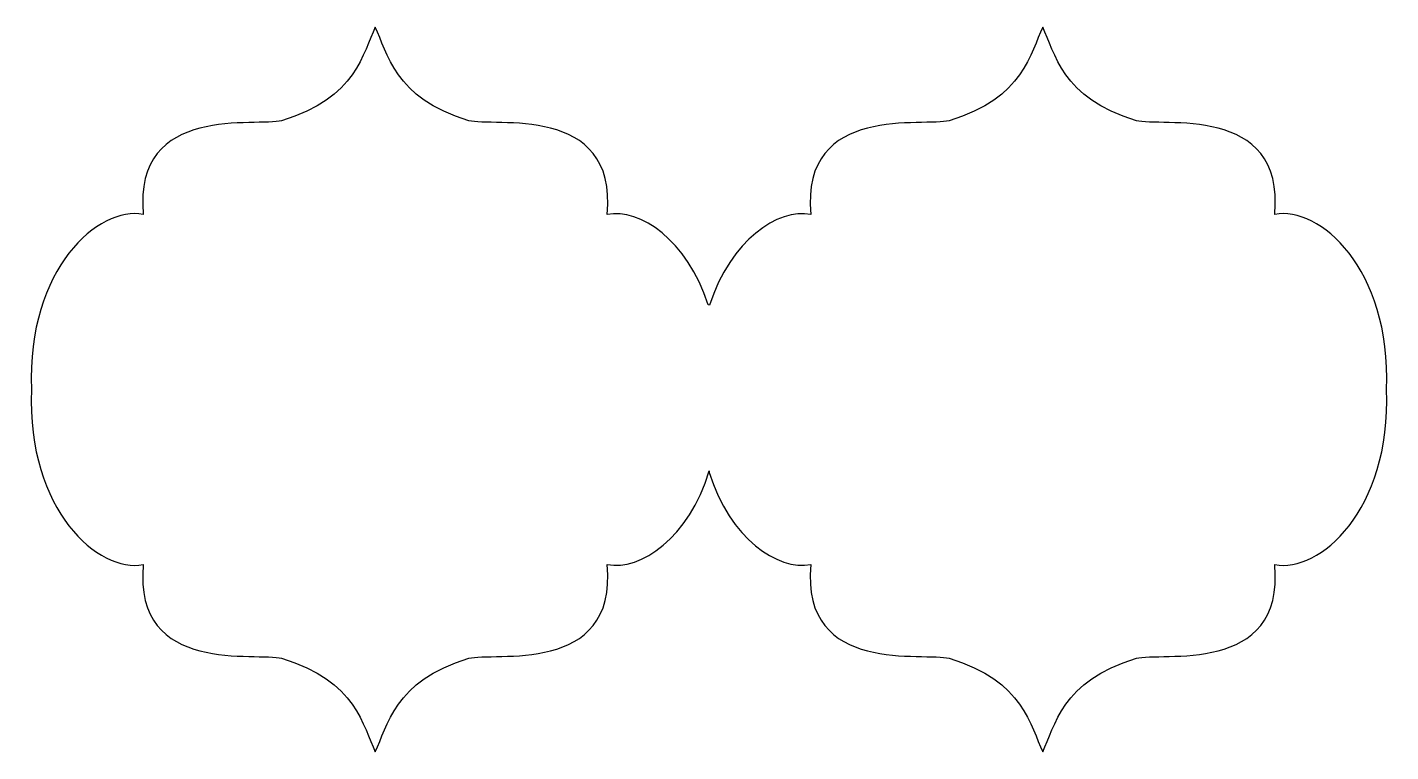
# Model space of a CAD drawing. Header units: centimetres. Extents: x -4.8 to 4.79, y -2.56 to 2.54.
import ezdxf

# ---------------------------------------------------------------- set-up
doc = ezdxf.new("R2010")
doc.units = ezdxf.units.CM
doc.header["$MEASUREMENT"] = 0
doc.layers.add('Camada 1', color=7, linetype='Continuous')

msp = doc.modelspace()

# ---------------------------------------------------------------- linework, layer by layer
at = {"layer": 'Camada 1'}
msp.add_open_spline([(-0.00298, -0.58263), (-0.14818, -1.05703), (-0.48637, -1.2847), (-0.72114, -1.24205), (-0.72114, -1.24205), (-0.64954, -2.02964), (-1.53016, -1.85178), (-1.69489, -1.90076), (-1.69489, -1.90076), (-2.22472, -2.05829), (-2.26769, -2.38574), (-2.3536, -2.55756), (-2.3536, -2.55756), (-2.43951, -2.38574), (-2.48248, -2.05829), (-3.01231, -1.90076), (-3.01231, -1.90076), (-3.17704, -1.85179), (-4.05765, -2.02964), (-3.98606, -1.24205), (-3.98606, -1.24205), (-4.30107, -1.29931), (-4.8023, -0.86975), (-4.77365, -0.01057), (-4.77365, -0.01057), (-4.8023, 0.84861), (-4.3011, 1.27819), (-3.98606, 1.22091), (-3.98606, 1.22091), (-4.05766, 2.0085), (-3.17704, 1.83064), (-3.01231, 1.87962), (-3.01231, 1.87962), (-2.48248, 2.03715), (-2.43951, 2.3646), (-2.3536, 2.53642), (-2.3536, 2.53642), (-2.26769, 2.3646), (-2.22472, 2.03712), (-1.69489, 1.87962), (-1.69489, 1.87962), (-1.53016, 1.83065), (-0.64955, 2.0085), (-0.72114, 1.22091), (-0.72114, 1.22091), (-0.49026, 1.26287), (-0.15938, 1.04335), (-0.01036, 0.58483), (-0.01036, 0.58483), (-0.01036, 0.58483), (-0.00091, 0.58195), (-0.00091, 0.58195), (-0.00091, 0.58195), (0.14765, 1.04243), (0.47944, 1.26296), (0.71079, 1.22089), (0.71079, 1.22089), (0.63919, 2.00848), (1.51981, 1.83062), (1.68454, 1.8796), (1.68454, 1.8796), (2.21437, 2.03713), (2.25731, 2.36458), (2.34325, 2.5364), (2.34325, 2.5364), (2.42913, 2.36458), (2.47213, 2.0371), (3.00196, 1.8796), (3.00196, 1.8796), (3.16669, 1.83063), (4.0473, 2.00848), (3.97571, 1.22089), (3.97571, 1.22089), (4.29072, 1.27817), (4.79195, 0.84859), (4.7633, -0.01059), (4.7633, -0.01059), (4.79195, -0.86977), (4.29075, -1.29932), (3.97571, -1.24207), (3.97571, -1.24207), (4.04731, -2.02966), (3.16669, -1.8518), (3.00196, -1.90078), (3.00196, -1.90078), (2.47216, -2.05831), (2.42916, -2.38576), (2.34325, -2.55758), (2.34325, -2.55758), (2.25731, -2.38576), (2.21437, -2.05831), (1.68454, -1.90078), (1.68454, -1.90078), (1.51981, -1.85181), (0.6392, -2.02966), (0.71079, -1.24207), (0.71079, -1.24207), (0.47782, -1.28443), (0.14305, -1.06054), (-0.00398, -0.59355), (-0.00398, -0.59355), (-0.00398, -0.59355), (-0.00298, -0.58263), (-0.00298, -0.58263)], degree=3, knots=[0, 0, 0, 0, 0.037037, 0.037037, 0.037037, 0.037037, 0.0740741, 0.0740741, 0.0740741, 0.0740741, 0.1111111, 0.1111111, 0.1111111, 0.1111111, 0.1481481, 0.1481481, 0.1481481, 0.1481481, 0.1851852, 0.1851852, 0.1851852, 0.1851852, 0.2222222, 0.2222222, 0.2222222, 0.2222222, 0.2592593, 0.2592593, 0.2592593, 0.2592593, 0.2962963, 0.2962963, 0.2962963, 0.2962963, 0.3333333, 0.3333333, 0.3333333, 0.3333333, 0.3703704, 0.3703704, 0.3703704, 0.3703704, 0.4074074, 0.4074074, 0.4074074, 0.4074074, 0.4444444, 0.4444444, 0.4444444, 0.4444444, 0.4814815, 0.4814815, 0.4814815, 0.4814815, 0.5185185, 0.5185185, 0.5185185, 0.5185185, 0.5555556, 0.5555556, 0.5555556, 0.5555556, 0.5925926, 0.5925926, 0.5925926, 0.5925926, 0.6296296, 0.6296296, 0.6296296, 0.6296296, 0.6666667, 0.6666667, 0.6666667, 0.6666667, 0.7037037, 0.7037037, 0.7037037, 0.7037037, 0.7407407, 0.7407407, 0.7407407, 0.7407407, 0.7777778, 0.7777778, 0.7777778, 0.7777778, 0.8148148, 0.8148148, 0.8148148, 0.8148148, 0.8518519, 0.8518519, 0.8518519, 0.8518519, 0.8888889, 0.8888889, 0.8888889, 0.8888889, 0.9259259, 0.9259259, 0.9259259, 0.9259259, 1, 1, 1, 1], dxfattribs=at)

doc.saveas('drawing.dxf')
